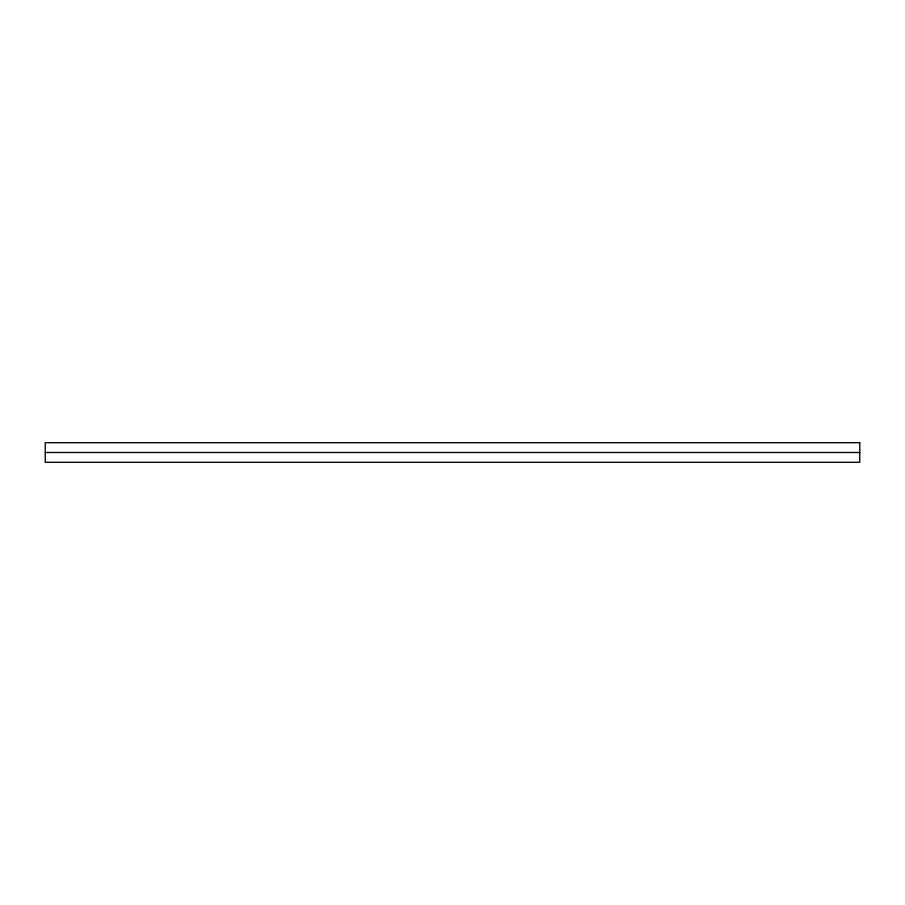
<?xml version="1.0" encoding="UTF-8"?>
<svg xmlns="http://www.w3.org/2000/svg" width="905" height="905" viewBox="0 0 905 905"><rect width="100%" height="100%" fill="white"/><g stroke="black" fill="none" stroke-linecap="round" stroke-linejoin="round"><path stroke-width="1.36" d="M45.25 452.5L859.75 452.5M859.75 442.692L45.25 442.692L45.25 462.308L859.75 462.308L859.75 442.692"/></g></svg>
